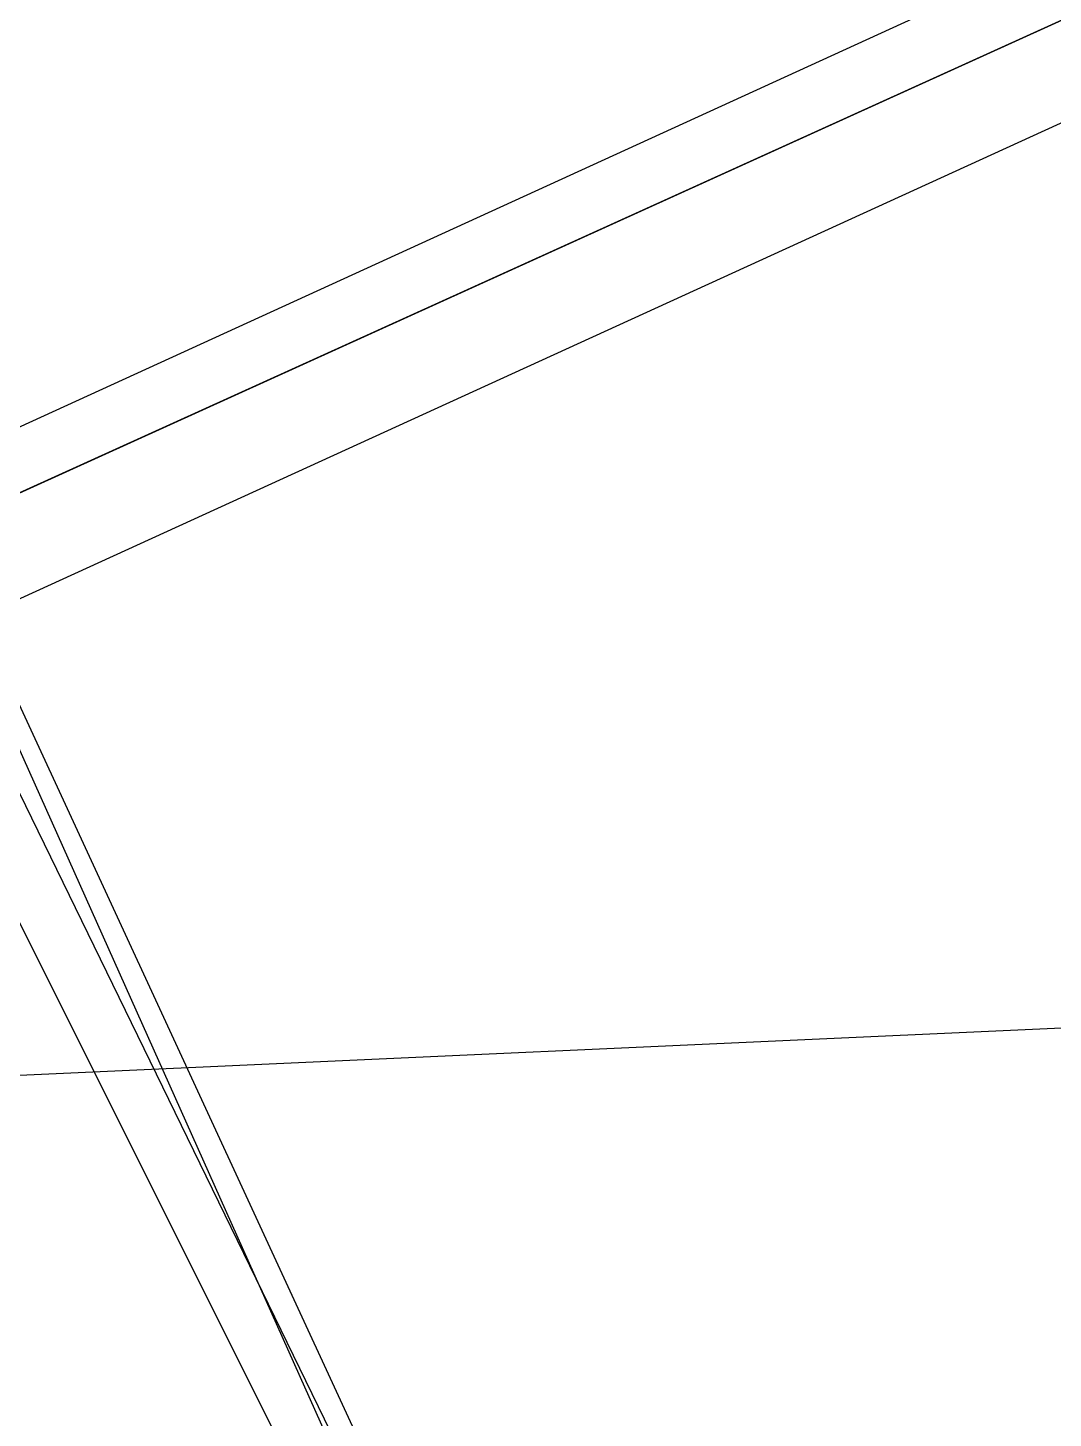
# Model space of a CAD drawing. Header units: feet. Extents: x -84 to 198, y -22 to 181.
# Drawn here: x 41.1264 to 41.4375, y 143.3397 to 143.7616 of the extents above; entities that cross this region are included whole.
import ezdxf

# ---------------------------------------------------------------- set-up
doc = ezdxf.new("R2010")
doc.units = ezdxf.units.FT
doc.layers.add('A-LINEA', color=7, linetype='CONTINUOUS')

msp = doc.modelspace()

# ---------------------------------------------------------------- linework, layer by layer
at = {"layer": 'A-LINEA'}
msp.add_line((137.2414, 147.8002), (39.8639, 143.3866), dxfattribs=at)
msp.add_line((137.2414, 147.8002), (39.8639, 143.3866), dxfattribs=at)
for points in [[(44.5733, 145.2178), (40.9867, 143.5778), (41, 143.5644), (44.5867, 145.1911), (44.5867, 145.2178), (44.5733, 145.2178)], [(44.5733, 145.2178), (40.9867, 143.5778), (41, 143.5644), (44.5867, 145.1911), (44.5867, 145.2178), (44.5733, 145.2178)], [(44.5867, 145.1911), (41, 143.5644), (41, 143.5511), (41, 143.5378), (41.0133, 143.5378), (44.6, 145.1778), (44.5867, 145.1911)], [(44.5867, 145.1911), (41, 143.5644), (41, 143.5511), (41, 143.5378), (41.0133, 143.5378), (44.6, 145.1778), (44.5867, 145.1911)], [(41.1067, 142.9111), (41.36, 143.0444), (41.1067, 143.5644), (40.84, 143.4311), (41.1067, 142.9111)], [(41.1067, 142.9111), (41.36, 143.0444), (41.1067, 143.5644), (40.84, 143.4311), (41.1067, 142.9111)], [(41.36, 143.0444), (41.0933, 142.9244), (40.8533, 143.4444), (41.12, 143.5644), (41.36, 143.0444)], [(41.36, 143.0444), (41.0933, 142.9244), (40.8533, 143.4444), (41.12, 143.5644), (41.36, 143.0444)], [(41.1067, 142.9244), (41.3467, 143.0444), (41.0933, 143.5511), (40.8533, 143.4311), (41.1067, 142.9244)], [(41.1067, 142.9244), (41.3467, 143.0444), (41.0933, 143.5511), (40.8533, 143.4311), (41.1067, 142.9244)], [(41.3467, 143.0444), (41.1067, 142.9378), (40.8667, 143.4444), (41.12, 143.5511), (41.3467, 143.0444)], [(41.3467, 143.0444), (41.1067, 142.9378), (40.8667, 143.4444), (41.12, 143.5511), (41.3467, 143.0444)]]:
    msp.add_lwpolyline(points, dxfattribs=at)

doc.saveas('drawing.dxf')
